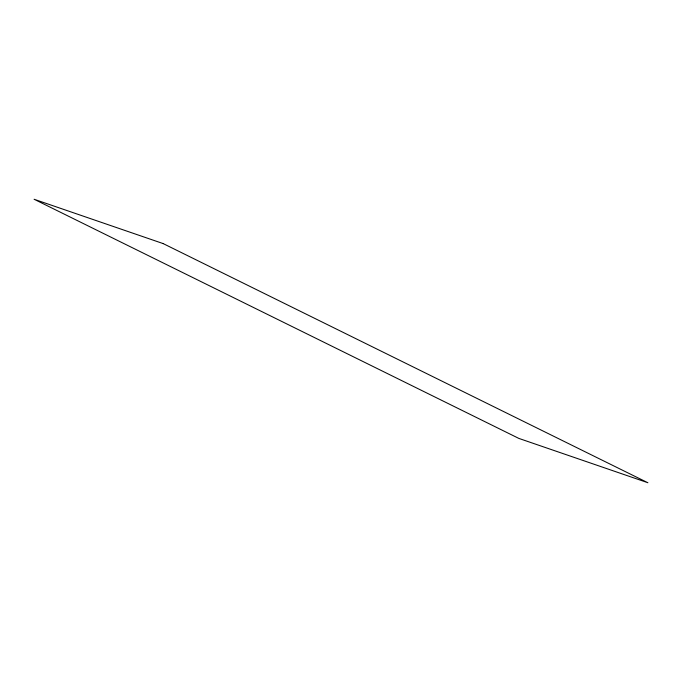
<?xml version="1.0" encoding="UTF-8"?>
<svg xmlns="http://www.w3.org/2000/svg" width="682" height="682" viewBox="0 0 682 682"><rect width="100%" height="100%" fill="white"/><g stroke="black" fill="none" stroke-linecap="round" stroke-linejoin="round"><path stroke-width="1.02" d="M163.169 243.593L34.1 199.255L518.832 438.407L647.9 482.745L163.169 243.593"/></g></svg>
